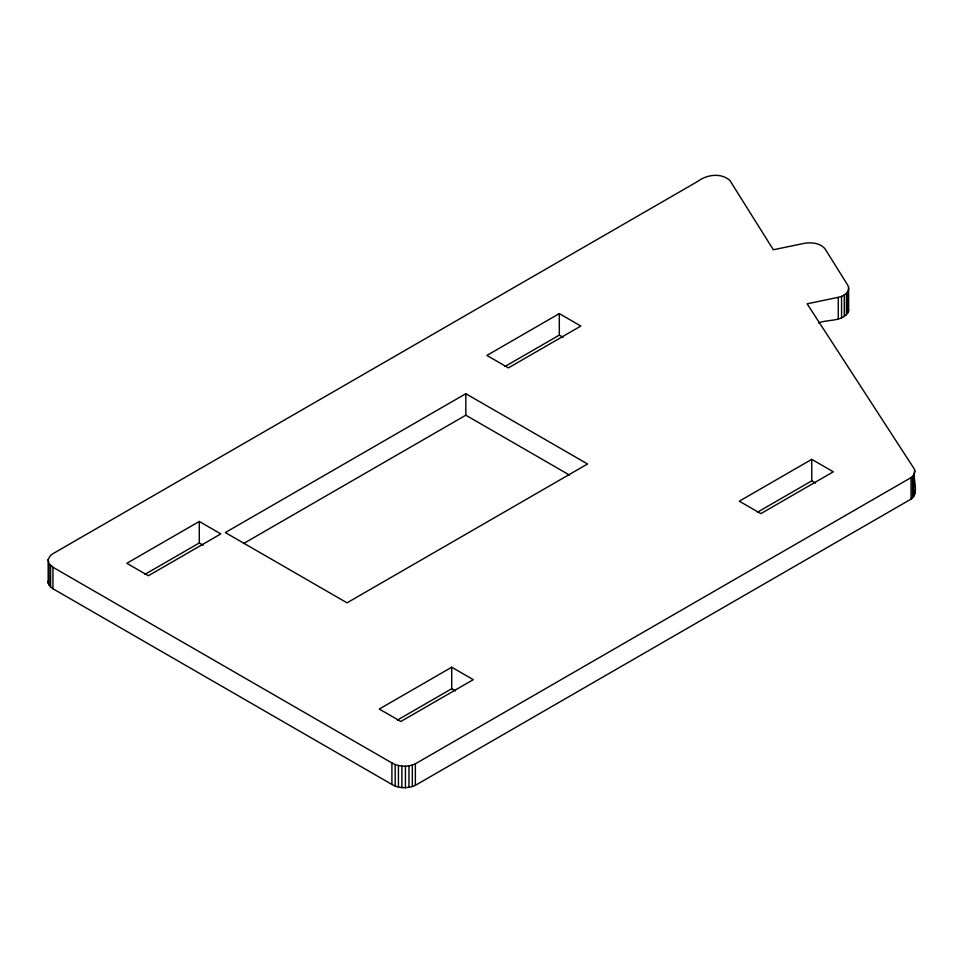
<?xml version="1.0" encoding="UTF-8"?>
<svg xmlns="http://www.w3.org/2000/svg" width="963" height="963" viewBox="0 0 963 963"><rect width="100%" height="100%" fill="white"/><g stroke="black" fill="none" stroke-linecap="round" stroke-linejoin="round"><path stroke-width="1.44" d="M48.15 559.575L50.329 555.639L52.556 553.918L697.525 181.538C706.577 174.652 720.926 172.413 729.918 180.514L773.337 249.754L805.056 243.182C812.098 242.243 820.741 243.121 825.303 249.224L847.741 285.192C851.292 291.392 843.648 296.484 838.267 297.338L807.126 303.814L914.296 468.981C915.825 472.147 913.791 475.83 911.058 477.6L415.366 763.815C408.011 767.198 398.947 767.03 391.905 762.937L52.941 567.231L49.017 563.644L48.15 559.575L48.21 583.145L50.594 587.045L52.941 588.742L391.905 784.436C398.947 788.528 408.011 788.697 415.366 785.327L911.058 499.111C919.858 492.695 912.166 479.189 914.79 470.498M818.454 322.966C827.674 319.09 843.949 322.22 848.644 310.905L848.608 287.299M199.281 521.465L126.839 563.295L148.386 575.742L220.828 533.911L199.281 521.465L199.281 542.976L144.944 574.345M559.31 313.601L486.869 355.431L508.428 367.878L580.87 326.048L559.31 313.601L559.31 335.112L504.973 366.482M465.827 393.711L225.33 532.563L347.041 602.826L587.55 463.973L465.827 393.711L465.827 415.209L243.531 543.553M451.719 667.215L379.278 709.045L400.837 721.492L473.278 679.661L451.719 667.215L451.719 688.726L397.394 720.083M811.749 459.351L739.307 501.181L760.866 513.628L833.308 471.798L811.749 459.351L811.749 480.862L757.424 512.232M559.31 335.112L563.114 337.303M811.749 480.862L815.553 483.053M465.827 415.209L569.422 475.024M199.281 542.976L203.085 545.166M451.719 688.726L455.523 690.916M847.741 306.691L848.644 310.905M914.296 490.492L914.85 493.525M48.15 581.086L48.21 583.145M913.743 474.976L913.743 496.475M912.587 476.336L912.587 497.847M911.058 477.6L911.058 499.111M847.897 291.416L847.897 312.927M846.441 293.294L846.441 314.805M844.298 294.955L844.298 316.454M841.566 296.327L841.566 317.826M838.267 297.338L838.267 318.837M415.366 763.815L415.366 785.327M412.32 765.043L412.32 786.554M408.962 765.838L408.962 787.337M405.447 766.175L405.447 787.686M401.884 766.079L401.884 787.59M398.429 765.549L398.429 787.06M395.191 764.574L395.191 786.085M391.905 762.937L391.905 784.436M52.941 567.231L52.941 588.742M50.594 565.534L50.594 587.045M49.017 563.644L49.017 585.155"/></g></svg>
